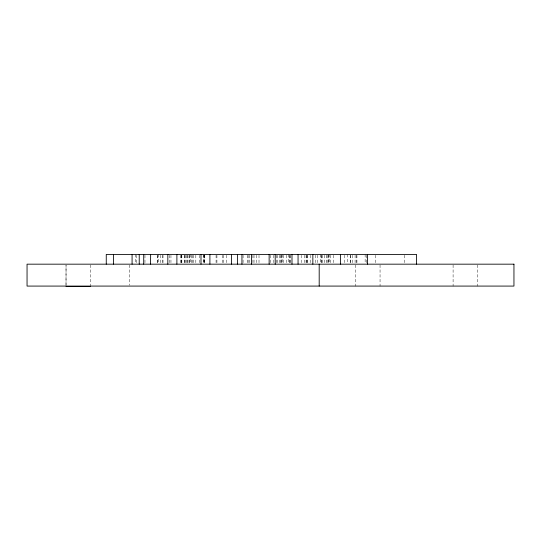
<?xml version="1.0" encoding="UTF-8"?>
<svg xmlns="http://www.w3.org/2000/svg" width="541" height="541" viewBox="0 0 541 541"><rect width="100%" height="100%" fill="white"/><g stroke="black" fill="none" stroke-linecap="round" stroke-linejoin="round"><path stroke-width="0.41" stroke-dasharray="2.71 2.03" d="M477.426 265.016L477.426 286.081M453.094 265.016L453.094 286.081M404.675 255.244L404.675 263.359M380.053 265.016L380.053 286.081M375.582 255.244L375.582 263.359M366.318 255.244L366.318 263.359M365.134 254.432L365.128 263.359M356.932 255.244L356.932 263.359M356.478 255.244L356.478 263.359M355.707 265.016L355.707 286.081M355.085 255.244L355.085 263.359M352.766 255.244L352.766 263.359M350.609 255.244L350.609 263.359M350.379 255.244L350.379 263.359M347.613 254.432L347.613 263.359M344.461 255.244L344.461 263.359M333.54 255.244L333.54 263.359M330.22 255.244L330.22 263.359M329.151 254.432L329.178 263.359M328.346 255.244L328.346 263.359L328.279 254.432M327.129 255.244L327.129 263.359M326.554 255.244L326.554 263.359M324.275 255.244L324.275 263.359M322.443 255.244L322.443 263.359M321.395 255.244L321.395 263.359M321.138 255.244L321.138 263.359M320.286 254.432L320.286 263.359M317.411 255.244L317.411 263.359M315.281 255.244L315.281 263.359M310.196 255.244L310.196 263.359M307.247 255.244L307.247 263.359M307.092 255.244L307.092 263.359M306.463 255.244L306.463 263.359M306.071 255.244L306.071 263.359M304.387 255.244L304.387 263.359M301.188 255.244L301.188 263.359M290.402 255.244L290.402 263.359M289.942 255.244L289.942 263.359M289.361 255.244L289.361 263.359M288.556 254.432L288.556 263.359M286.338 255.244L286.338 263.359M283.288 255.244L283.288 263.359M282.064 254.432L282.064 263.359M281.929 255.244L281.929 263.359M281.137 255.244L281.137 263.359M280.224 255.244L280.224 263.359M279.69 255.244L279.69 263.359M277.141 255.244L277.141 263.359M276.85 255.244L276.85 263.359M273.82 255.244L273.82 263.359M270.588 255.244L270.588 263.359M259.011 255.244L259.011 263.359M256.461 255.244L256.461 263.359M254.02 255.244L254.02 263.359M252.911 255.244L252.911 263.359M249.584 255.244L249.584 263.359M248.136 255.244L248.136 263.359M247.683 255.244L247.683 263.359M243.085 255.244L243.085 263.359M226.693 255.244L226.693 263.359M223.46 255.244L223.46 263.359M222.736 255.244L222.736 263.359M216.927 255.244L216.927 263.359M216.075 255.244L216.075 263.359M204.789 255.244L204.789 263.359M204.437 254.432L204.437 263.359L204.39 255.244M203.335 255.244L203.335 263.359M203.24 254.432L203.24 263.359M199.244 255.244L199.244 263.359M195.822 255.244L195.822 263.359M193.387 255.244L193.387 263.359M192.65 255.244L192.65 263.359M191.602 255.244L191.602 263.359M190.817 254.432L190.817 263.359M189.6 255.244L189.6 263.359M189.154 255.244L189.154 263.359M187.957 255.244L187.957 263.359M187.179 255.244L187.179 263.359M186.821 255.244L186.821 263.359M185.522 255.244L185.522 263.359M184.812 255.244L184.812 263.359M184.353 255.244L184.353 263.359M181.844 255.244L181.844 263.359M181.377 255.244L181.377 263.359M181.147 255.244L181.147 263.359M180.755 255.244L180.755 263.359M170.956 255.244L170.956 263.359M169.678 255.244L169.678 263.359M163.01 255.244L163.01 263.359M162.679 255.244L162.679 263.359M160.413 255.244L160.413 263.359M158.635 254.432L158.635 263.359M157.661 255.244L157.661 263.359M157.505 255.244L157.505 263.359M144.974 255.244L144.974 263.359M136.663 255.244L136.663 263.359M135.439 254.432L135.439 263.359M129.299 265.016L129.299 285.235M90.347 265.016L90.313 286.081M66.036 286.081L66.036 265.016L66.002 286.081"/><path stroke-width="0.81" d="M66.036 286.568L90.313 286.568M416.543 264.17L416.543 254.432L106.259 254.432L106.259 264.17M367.44 254.432L367.44 264.17M340.397 254.432L340.397 264.17M319.19 264.17L319.19 286.081M312.854 254.432L312.854 264.17M298.057 254.432L298.057 264.17M291.991 254.432L291.991 264.17M275.2 254.432L275.2 264.17M269.134 254.432L269.134 264.17M251.477 254.432L251.477 264.17M241.942 254.432L241.942 264.17M237.479 254.432L237.479 264.17M231.406 254.432L231.406 264.17M209.908 254.432L209.908 264.17M201.002 254.432L201.002 264.17M176.893 254.432L176.893 264.17M167.825 254.432L167.825 264.17M150.648 254.432L150.54 264.17M143.717 254.432L143.717 264.17M139.233 254.432L139.233 264.17M132.078 254.432L132.078 264.17M113.414 254.432L113.414 264.17M513.95 264.17L27.05 264.17L27.05 286.081L513.95 286.081L513.95 264.17"/></g></svg>
